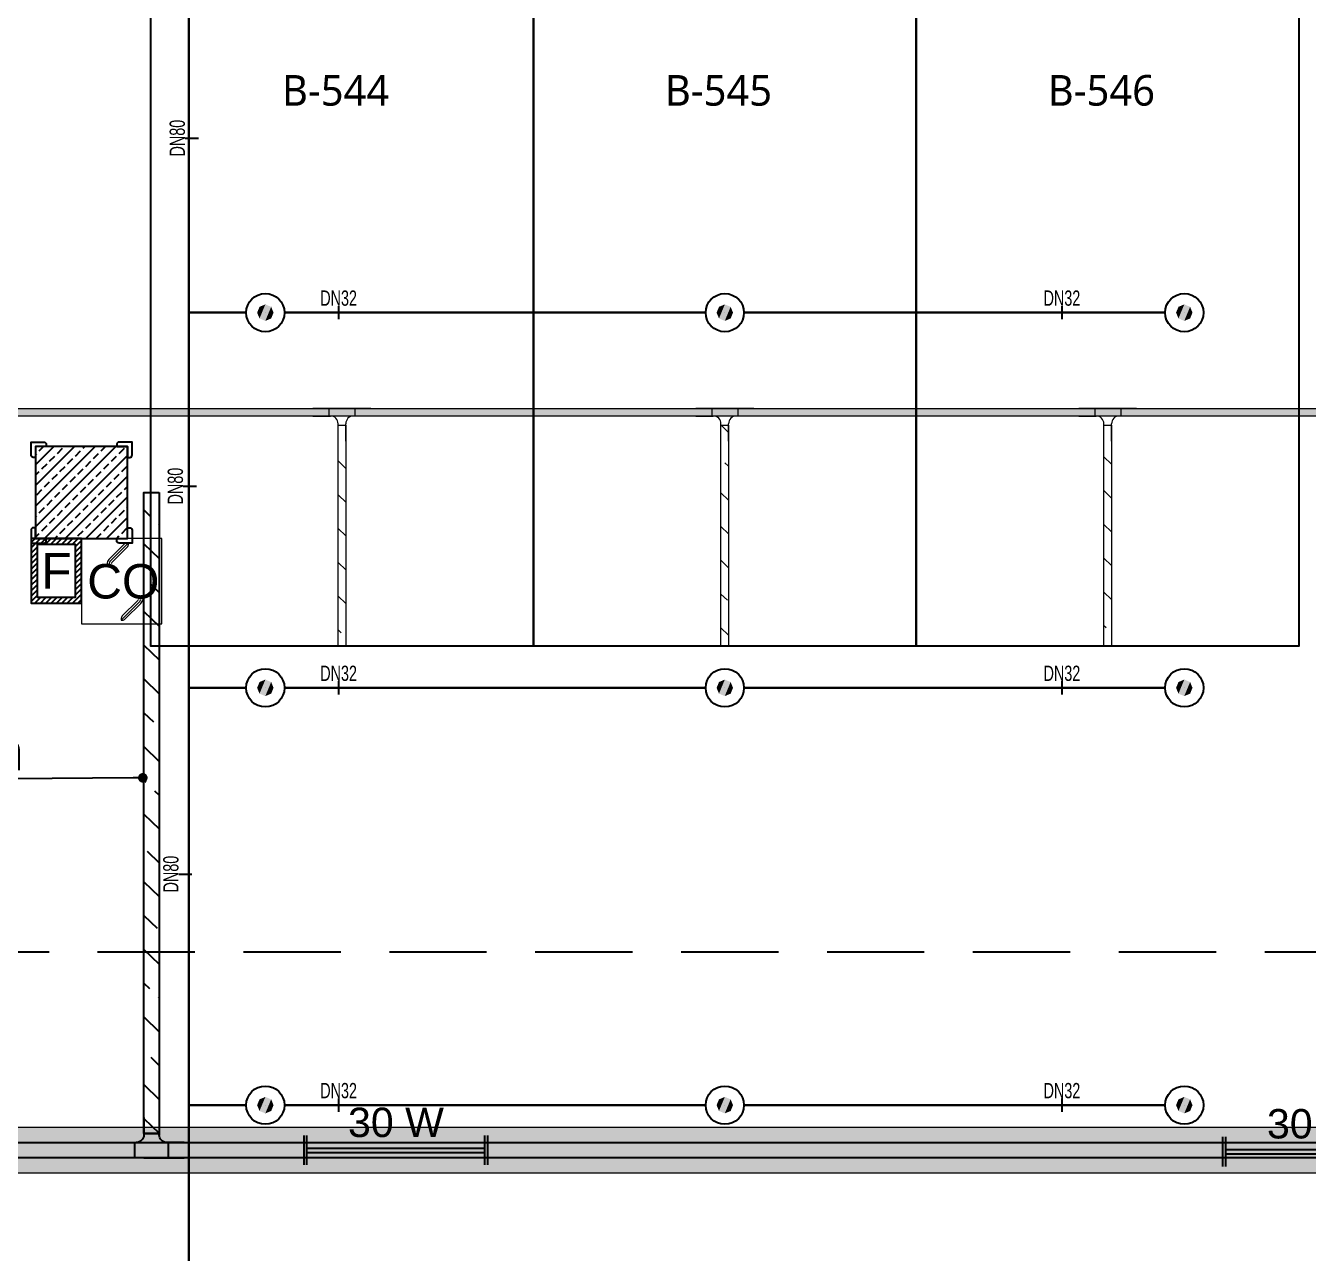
# Model space of a CAD drawing. Header units: millimetres. Extents: x -379292 to 1221486, y 92049 to 447512.
# Drawn here: x -141820 to -133445, y 155851 to 163868 of the extents above; entities that cross this region are included whole.
import ezdxf
from ezdxf import colors
from ezdxf.entities.mleader import LeaderData, LeaderLine
from ezdxf.enums import TextEntityAlignment as Align
from ezdxf.math import Vec2, Vec3

# ---------------------------------------------------------------- set-up
doc = ezdxf.new("R2010")
doc.units = ezdxf.units.MM
doc.linetypes.add('HIDDEN', pattern=[9.525, 6.35, -3.175])
for name, color, linetype in [('-M-YNGN-BORUID', 7, 'Continuous'), ('-M-YNGN-BORUUZUN', 7, 'Continuous'), ('-M-YNGN-BORUYUK', 7, 'Continuous'), ('-M-YNGN-SPR-YUK', 7, 'Continuous'), ('-M-YNGN-ZON6-CAP-', 7, 'Continuous'), ('-M-YNGN-ZON6-SPR-', 7, 'Continuous'), ('05_HATCH CONCRETE', 141, 'Continuous'), ('05_SYMBOL', 2, 'Continuous'), ('08_FIRE ALARM BUTTON', 4, 'Continuous'), ('08_LAMP', 4, 'Continuous'), ('202-A-Y-MahalAd', 141, 'Continuous'), ('E_CT_ZA', 6, 'Continuous'), ('EYazı', 7, 'Continuous')]:
    doc.layers.add(name, color=color, linetype=linetype)
doc.layers.add('-M-YNGN-SPR-CAPCIZGI', color=188, linetype='Continuous', plot=False)
for name, color, linetype, lineweight in [('-M-YNGN-ZON6', 2, 'SP', 30), ('08_DEDECTOR', 3, 'Continuous', 9), ('E_CT_KA', 4, 'Continuous', 9), ('E_CT_KIRMIZI', 1, 'Continuous', 9)]:
    doc.layers.add(name, color=color, linetype=linetype, lineweight=lineweight)
doc.styles.add('CIZGI', font='tahoma.ttf', dxfattribs={"width": 0.8, "oblique": 20})
doc.styles.add('HCAD', font='HCAD.SHX', dxfattribs={"width": 0.8, "height": 0.2})
doc.styles.add('PIPESIZE', font='hcad.shx', dxfattribs={"width": 0.8})
doc.styles.add('SPR-NOT', font='romans.shx')
doc.styles.get("Standard").update_dxf_attribs({"font": 'segoeuil.ttf'})
doc.styles.add('YAZI-2', font='arial.ttf', dxfattribs={"height": 2})
doc.styles.add('YAZI-2.5', font='arial.ttf', dxfattribs={"height": 2.5})
doc.styles.add('YAZI-3', font='arial.ttf', dxfattribs={"height": 3})
doc.linetypes.add('SP', pattern='A,2,-0.1,["SP",CIZGI,S=0.14,R=0.2,X=0,Y=-0.07],-0.255', length=2.355)

# ---------------------------------------------------------------- blocks, each defined once
blk = doc.blocks.new('202_Vida')
at = {"color": 0, "linetype": 'ByBlock', "ltscale": 0.2}
for points in [[(0.96, 0), (-0.96, 0)], [(0, 0.96), (0, -0.96)]]:
    blk.add_lwpolyline(points, dxfattribs=at)
at = {"color": 0, "linetype": 'ByBlock'}
for radius in [0.42, 0.23, 0.155]:
    blk.add_circle((0, 0), radius, dxfattribs=at)
blk = doc.blocks.new('202_Stoper')
at = {"color": 0, "linetype": 'ByBlock'}
for points in [[(-750, -30), (-750, -75), (-900, -75), (-900, 75), (-750, 75), (-750, 30)], [(750, -30), (750, -75), (900, -75), (900, 75), (750, 75), (750, 30)]]:
    blk.add_lwpolyline(points, dxfattribs=at)
blk.add_lwpolyline([(825, -30, 1), (825, 30), (-825, 30, 1), (-825, -30)], format="xyb", close=True, dxfattribs=at)
at = {"color": 0, "linetype": 'ByBlock', "yscale": 10, "zscale": 10, "rotation": 180}
for p, xscale in [((-877, 53), -10), ((-772, 53), 10), ((772, 53), -10), ((877, 53), 10)]:
    blk.add_blockref('202_Vida', p, dxfattribs=dict(at, xscale=xscale))
at = {"color": 0, "linetype": 'ByBlock', "yscale": 10, "zscale": 10}
for p, xscale in [((-877, -52), 10), ((-772, -52), -10), ((772, -52), 10), ((877, -52), -10)]:
    blk.add_blockref('202_Vida', p, dxfattribs=dict(at, xscale=xscale))
blk = doc.blocks.new('202_Mahalblok')
at = {"color": 0, "linetype": 'ByBlock', "flags": 128}
blk.add_lwpolyline([(0, 0), (0, 5000), (2500, 5000), (2500, 0)], close=True, dxfattribs=at)
at = {"color": 252}
blk.add_blockref('202_Stoper', (1250, 750), dxfattribs=at)
at = {"color": 0, "linetype": 'ByBlock', "ltscale": 25}
blk.add_attdef('MAHALNO', text='', height=200, dxfattribs=at).set_placement((1208.7, 1390), align=Align.BOTTOM_CENTER)
blk = doc.blocks.new('bariyer')
at = {"color": 8, "ltscale": 25}
blk.add_lwpolyline([(0, -70), (15, -70, 0.414214), (30, -55), (30, 30), (-55, 30, 0.414214), (-70, 15), (-70, 0), (0, 0)], format="xyb", close=True, dxfattribs=at)
blk = doc.blocks.new('OtoParkBodrumKatMimari')
at = {"layer": '05_HATCH CONCRETE'}
h = blk.add_hatch(dxfattribs=at)
h.set_pattern_fill('ANSI33', color=8, scale=15, angle=180, style=0)
h.set_pattern_definition([(225, (905000, -3e-07), (67.351921, -67.351921), []), (225, (904932.65, -3e-07), (67.351921, -67.351921), [47.625, -23.8125])])
h.paths.add_polyline_path([(105200, 60300), (104600, 60300), (104600, 59700), (105200, 59700)])
at = {"color": 5}
blk.add_lwpolyline([(105200, 60300), (104600, 60300), (104600, 59700), (105200, 59700)], close=True, dxfattribs=at)
at = {"layer": '05_SYMBOL', "color": 252, "linetype": 'HIDDEN', "ltscale": 100}
blk.add_lwpolyline([(128500, 57000), (19400, 57000)], dxfattribs=at)
at = {"layer": '05_SYMBOL', "color": 8, "xscale": -1}
blk.add_blockref('bariyer', (104600, 60300), dxfattribs=at)
at = {"layer": '05_SYMBOL', "color": 8}
blk.add_blockref('bariyer', (105200, 60300), dxfattribs=at)
at = {"layer": '05_SYMBOL', "color": 8, "rotation": 180}
blk.add_blockref('bariyer', (104600, 59700), dxfattribs=at)
at = {"layer": '05_SYMBOL', "color": 8, "xscale": -1, "rotation": 180}
blk.add_blockref('bariyer', (105200, 59700), dxfattribs=at)
at = {"layer": '202-A-Y-MahalAd', "color": 8, "ltscale": 25}
ref = blk.add_blockref('202_Mahalblok', (105350, 64000), dxfattribs=dict(at, xscale=-1, rotation=180))
ref.add_attrib('MAHALNO', 'B-544', dxfattribs={"layer": '0', "color": 0, "linetype": 'ByBlock', "ltscale": 25, "height": 200}).set_placement((106558.7, 62466.6), align=Align.BOTTOM_CENTER)
ref = blk.add_blockref('202_Mahalblok', (107850, 64000), dxfattribs=dict(at, xscale=-1, rotation=180))
ref.add_attrib('MAHALNO', 'B-545', dxfattribs={"layer": '0', "color": 0, "linetype": 'ByBlock', "ltscale": 25, "height": 200}).set_placement((109058.7, 62466.6), align=Align.BOTTOM_CENTER)
ref = blk.add_blockref('202_Mahalblok', (110350, 64000), dxfattribs=dict(at, xscale=-1, rotation=180))
ref.add_attrib('MAHALNO', 'B-546', dxfattribs={"layer": '0', "color": 0, "linetype": 'ByBlock', "ltscale": 25, "height": 200}).set_placement((111558.7, 62466.6), align=Align.BOTTOM_CENTER)
blk = doc.blocks.new('SP-C-UP-12')
at = {"ltscale": 10}
blk.add_line((0, 0), (0, 0), dxfattribs=at)
at = {"color": 1, "linetype": 'Continuous'}
blk.add_circle((0, 0), 12.5, dxfattribs=at)
at = {"ltscale": 10}
for points in [[(-5.37, 0), (-3.8, 3.8), (-3.8, -3.8), (0, 5.37)], [(-3.8, -3.8), (0, 5.37), (0, -5.37), (3.8, 3.8)], [(0, -5.37), (3.8, 3.8), (3.8, -3.8), (5.37, 0)]]:
    blk.add_solid(points, dxfattribs=at)
at = {"layer": '-M-YNGN-SPR-YUK', "style": 'SPR-NOT', "width": 0.5, "flags": 9}
for tag, p in [('YUK', (0, 17.77)), ('CAP', (0, 14.42)), ('TIP', (0.2, 10.78))]:
    blk.add_attdef(tag, text='', height=2.5, dxfattribs=at).set_placement(p, align=Align.MIDDLE_CENTER)
blk = doc.blocks.new('SPRKL100')
at = {"layer": '-M-YNGN-SPR-CAPCIZGI'}
blk.add_line((0, 0.431), (0, -0.431), dxfattribs=at)
at = {"layer": '-M-YNGN-BORUID', "color": 0, "style": 'HCAD', "width": 0.8, "flags": 1}
blk.add_attdef('DIC', text='', height=0.4, dxfattribs=at).set_placement((0, -1.693), align=Align.CENTER)
at = {"layer": '-M-YNGN-BORUUZUN', "color": 0, "style": 'HCAD', "width": 0.7}
blk.add_attdef('BOY', text='', height=0.8, dxfattribs=at).set_placement((0, -1.08), align=Align.CENTER)
at = {"layer": '-M-YNGN-BORUYUK', "color": 6, "style": 'PIPESIZE', "width": 0.8}
blk.add_attdef('YUK', text='', height=0.5, dxfattribs=at).set_placement((0, 1.866), align=Align.CENTER)
at = {"color": 0, "style": 'PIPESIZE', "width": 0.7}
blk.add_attdef('CAP', text='', height=1, dxfattribs=at).set_placement((0, 0.45), align=Align.CENTER)
blk = doc.blocks.new('A$C69E8D8A3')
at = {"layer": '-M-YNGN-ZON6', "ltscale": 500}
for p, q in [((1473.99, 3064.38), (1473.99, 6524.38)), ((1511.49, 5981.88), (1473.99, 5981.88)), ((1811.49, 5981.88), (1536.49, 5981.88)), ((2111.49, 5981.88), (1836.49, 5981.88)), ((1511.49, 5736.88), (1473.99, 5736.88)), ((1811.49, 5736.88), (1536.49, 5736.88)), ((2111.49, 5736.88), (1836.49, 5736.88)), ((1511.49, 5464.38), (1473.99, 5464.38)), ((1811.49, 5464.38), (1536.49, 5464.38)), ((2111.49, 5464.38), (1836.49, 5464.38))]:
    blk.add_line(p, q, dxfattribs=at)
at = {"layer": '-M-YNGN-ZON6-CAP-'}
ref = blk.add_blockref('SPRKL100', (1475.97, 6095.84), dxfattribs=dict(at, xscale=10.00000000000001, yscale=10.00000000000001, zscale=10.00000000000001, rotation=90))
ref.add_attrib('CAP', 'DN80', dxfattribs={"layer": '0', "color": 0, "height": 10, "rotation": 90, "style": 'PIPESIZE', "width": 0.7}).set_placement((1471.47, 6095.84), align=Align.CENTER)
ref = blk.add_blockref('SPRKL100', (1571.83, 5981.88), dxfattribs=dict(at, xscale=10, yscale=10, zscale=10))
ref.add_attrib('CAP', 'DN32', dxfattribs={"layer": '0', "color": 0, "height": 10, "style": 'PIPESIZE', "width": 0.7}).set_placement((1571.83, 5986.38), align=Align.CENTER)
ref = blk.add_blockref('SPRKL100', (2044.1, 5981.88), dxfattribs=dict(at, xscale=10, yscale=10, zscale=10))
ref.add_attrib('CAP', 'DN32', dxfattribs={"layer": '0', "color": 0, "height": 10, "style": 'PIPESIZE', "width": 0.7}).set_placement((2044.1, 5986.38), align=Align.CENTER)
ref = blk.add_blockref('SPRKL100', (1474.71, 5868.62), dxfattribs=dict(at, xscale=10.00000000000001, yscale=10.00000000000001, zscale=10.00000000000001, rotation=90))
ref.add_attrib('CAP', 'DN80', dxfattribs={"layer": '0', "color": 0, "height": 10, "rotation": 90, "style": 'PIPESIZE', "width": 0.7}).set_placement((1470.21, 5868.62), align=Align.CENTER)
ref = blk.add_blockref('SPRKL100', (1571.83, 5736.88), dxfattribs=dict(at, xscale=10, yscale=10, zscale=10))
ref.add_attrib('CAP', 'DN32', dxfattribs={"layer": '0', "color": 0, "height": 10, "style": 'PIPESIZE', "width": 0.7}).set_placement((1571.83, 5741.38), align=Align.CENTER)
ref = blk.add_blockref('SPRKL100', (2044.1, 5736.88), dxfattribs=dict(at, xscale=10, yscale=10, zscale=10))
ref.add_attrib('CAP', 'DN32', dxfattribs={"layer": '0', "color": 0, "height": 10, "style": 'PIPESIZE', "width": 0.7}).set_placement((2044.1, 5741.38), align=Align.CENTER)
ref = blk.add_blockref('SPRKL100', (1471.78, 5615.26), dxfattribs=dict(at, xscale=10.00000000000001, yscale=10.00000000000001, zscale=10.00000000000001, rotation=90))
ref.add_attrib('CAP', 'DN80', dxfattribs={"layer": '0', "color": 0, "height": 10, "rotation": 90, "style": 'PIPESIZE', "width": 0.7}).set_placement((1467.28, 5615.26), align=Align.CENTER)
ref = blk.add_blockref('SPRKL100', (1571.83, 5464.38), dxfattribs=dict(at, xscale=10, yscale=10, zscale=10))
ref.add_attrib('CAP', 'DN32', dxfattribs={"layer": '0', "color": 0, "height": 10, "style": 'PIPESIZE', "width": 0.7}).set_placement((1571.83, 5468.88), align=Align.CENTER)
ref = blk.add_blockref('SPRKL100', (2044.1, 5464.38), dxfattribs=dict(at, xscale=10, yscale=10, zscale=10))
ref.add_attrib('CAP', 'DN32', dxfattribs={"layer": '0', "color": 0, "height": 10, "style": 'PIPESIZE', "width": 0.7}).set_placement((2044.1, 5468.88), align=Align.CENTER)
at = {"layer": '-M-YNGN-ZON6-SPR-', "rotation": 180}
for p in [(1523.99, 5981.88), (1823.99, 5981.88), (2123.99, 5981.88), (1523.99, 5736.88), (1823.99, 5736.88), (2123.99, 5736.88), (1523.99, 5464.38), (1823.99, 5464.38), (2123.99, 5464.38)]:
    blk.add_blockref('SP-C-UP-12', p, dxfattribs=at)
blk = doc.blocks.new('*U753')
h = blk.add_hatch()
h.set_pattern_fill('ANSI33', color=0, scale=50, angle=1, style=0)
h.paths.add_polyline_path([(-1850.7, 50), (57124.3, 50), (57124.3, 0), (-1850.7, 0)])
at = {"color": 0}
blk.add_lwpolyline([(-1850.7, 50), (57124.3, 50), (57124.3, 0), (-1850.7, 0)], close=True, dxfattribs=at)
at = {"ltscale": 25, "flags": 1}
for tag, p in [('YUKSEKLIK', (-228.6, -148.7)), ('KALINLIK', (-228.6, -213.3))]:
    blk.add_attdef(tag, p, '', height=50, dxfattribs=at)
blk = doc.blocks.new('*U937')
h = blk.add_hatch()
h.set_pattern_fill('ANSI33', color=0, scale=50, angle=1, style=0)
h.paths.add_polyline_path([(-3939.1, 100), (245, 100), (245, 0), (-3939.1, 0)])
at = {"color": 0}
blk.add_lwpolyline([(-3939.1, 100), (245, 100), (245, 0), (-3939.1, 0)], close=True, dxfattribs=at)
at = {"ltscale": 25, "flags": 1}
for tag, p in [('YUKSEKLIK', (-228.6, -148.7)), ('KALINLIK', (-228.6, -213.3))]:
    blk.add_attdef(tag, p, '', height=50, dxfattribs=at)
blk = doc.blocks.new('*U437')
at = {"color": 0}
for p, q in [((264, 264), (-164, 264)), ((-60, 264), (-60, 164)), ((0, 264), (264, 264)), ((160, 264), (160, 164)), ((-164, 164), (-50, 164)), ((0, 0), (0, 114)), ((0, 104), (100, 104)), ((100, 0), (100, 114)), ((264, 164), (150, 164))]:
    blk.add_line(p, q, dxfattribs=at)
for centre, start, end in [((-50, 114), 0, 90), ((150, 114), 90, 180)]:
    blk.add_arc(centre, 50, start, end, dxfattribs=at)
blk = doc.blocks.new('_DOT')
at = {"color": 0, "linetype": 'ByBlock'}
blk.add_line((-0.5, 0), (-1, 0), dxfattribs=at)
at = {"color": 0, "linetype": 'ByBlock', "const_width": 0.5}
blk.add_lwpolyline([(-0.25, 0, 1), (0.25, 0, 1)], format="xyb", close=True, dxfattribs=at)
blk = doc.blocks.new('40 W SIVA ÜSTÜ ETANJ LED 50--')
at = {"layer": '08_LAMP'}
for p, q in [((-625, -100), (-625, 100)), ((-605, -100), (-605, 100)), ((605, -100), (605, 100)), ((625, -100), (625, 100)), ((-605, 15), (605, 15)), ((-605, -15), (605, -15))]:
    blk.add_line(p, q, dxfattribs=at)
at = {"layer": '08_LAMP', "color": 2, "style": 'YAZI-2'}
blk.add_text('30 W', height=200, dxfattribs=at).set_placement((0, 90), align=Align.CENTER)
blk = doc.blocks.new('40 W SIVA ÜSTÜ ETANJ LED E 50')
at = {"layer": '08_LAMP'}
for p, q in [((-625, -100), (-625, 100)), ((-605, -100), (-605, 100)), ((605, -100), (605, 100)), ((625, -100), (625, 100)), ((-605, 15), (605, 15)), ((-605, -15), (605, -15))]:
    blk.add_line(p, q, dxfattribs=at)
blk.add_lwpolyline([(625, -125), (800, -125), (800, 125), (625, 125)], close=True, dxfattribs=at)
at = {"layer": '08_LAMP', "color": 2, "style": 'YAZI-2'}
blk.add_text('30 W', height=200, dxfattribs=at).set_placement((0, 90), align=Align.CENTER)
blk.add_text('E', height=125, dxfattribs=at).set_placement((712.5, 0), align=Align.MIDDLE)
blk = doc.blocks.new('CO 250')
at = {"layer": '08_DEDECTOR'}
for p, q in [((17, 242.9), (-84.1, 141.8)), ((44.7, 251), (-74.3, 132)), ((36.6, 223.3), (-64.5, 122.2)), ((44.7, 249.8), (44.7, 242.9)), ((114.1, -136), (-4.8, -255)), ((104.4, -126.2), (3.3, -227.3)), ((123.9, -145.8), (22.9, -246.9)), ((-4.8, -246.9), (-4.8, -255)), ((-4.8, -255), (3.3, -255))]:
    blk.add_line(p, q, dxfattribs=at)
at = {"layer": '08_DEDECTOR', "ltscale": 25}
blk.add_lwpolyline([(-262.5, 278.4), (-262.5, -278.4), (262.5, -278.4), (262.5, 278.4)], close=True, dxfattribs=at)
at = {"layer": '08_DEDECTOR'}
for centre, radius, start, end in [((36.6, 223.3), 27.7, 72.96875, 135), ((17, 242.9), 27.7, 315, 0), ((-54.7, 112.4), 41.6, 135, 180), ((-54.7, 112.4), 27.7, 135, 180), ((-54.7, 112.4), 13.9, 135, 180), ((94.6, -116.4), 13.9, 315, 350.41117), ((94.6, -116.4), 27.7, 315, 355.2224), ((94.6, -116.4), 41.6, 315, 356.81699), ((22.9, -246.9), 27.7, 135, 180), ((3.3, -227.3), 27.7, 270, 315)]:
    blk.add_arc(centre, radius, start, end, dxfattribs=at)
at = {"layer": '08_DEDECTOR', "color": 3, "style": 'YAZI-3'}
blk.add_text('CO', height=225, dxfattribs=at).set_placement((-225.5, -113.1))
blk = doc.blocks.new('YIB ORT')
at = {"layer": '08_FIRE ALARM BUTTON'}
h = blk.add_hatch(dxfattribs=at)
h.set_pattern_fill('ANSI31', color=1, scale=3.125)
h.paths.add_polyline_path([(65.625, 168.75), (-65.625, 168.75), (-65.625, 84.375), (-50, 84.375), (-50, 153.125), (50, 153.125), (50, 15.625), (-50, 15.625), (-50, 84.375), (-65.625, 84.375), (-65.625, 0), (65.625, 0)])
for points in [[(-65.625, 168.75), (-65.625, 0), (65.625, 0), (65.625, 168.75)], [(-50, 153.125), (-50, 15.625), (50, 15.625), (50, 153.125)]]:
    blk.add_lwpolyline(points, close=True, dxfattribs=at)
at = {"layer": '08_FIRE ALARM BUTTON', "color": 3, "style": 'YAZI-2.5'}
blk.add_text('F', height=93.75, dxfattribs=at).set_placement((0, 84.375), align=Align.MIDDLE_CENTER)
blk = doc.blocks.new('*U655')
h = blk.add_hatch()
h.set_pattern_fill('ANSI33', color=0, scale=50, angle=1, style=0)
h.paths.add_polyline_path([(-115024.3, 100), (-249.3, 100), (-249.3, 0), (-115024.3, 0)])
at = {"color": 0}
blk.add_lwpolyline([(-115024.3, 100), (-249.3, 100), (-249.3, 0), (-115024.3, 0)], close=True, dxfattribs=at)
at = {"ltscale": 25, "flags": 1}
for tag, p in [('YUKSEKLIK', (-228.6, -148.7)), ('KALINLIK', (-228.6, -213.3))]:
    blk.add_attdef(tag, p, '', height=50, dxfattribs=at)
blk = doc.blocks.new('*U722')
h = blk.add_hatch()
h.set_pattern_fill('ANSI33', color=0, scale=50, angle=1, style=0)
h.paths.add_polyline_path([(-115264.3, 300), (-889.1, 300), (-889.1, 0), (-115264.3, 0)])
at = {"color": 0}
blk.add_lwpolyline([(-115264.3, 300), (-889.1, 300), (-889.1, 0), (-115264.3, 0)], close=True, dxfattribs=at)
at = {"ltscale": 25, "flags": 1}
for tag, p in [('YUKSEKLIK', (-228.6, -148.7)), ('KALINLIK', (-228.6, -213.3))]:
    blk.add_attdef(tag, p, '', height=50, dxfattribs=at)
blk = doc.blocks.new('*U1011')
h = blk.add_hatch()
h.set_pattern_fill('ANSI33', color=0, scale=50, angle=1, style=0)
h.paths.add_polyline_path([(-2092.9, 50), (-652.9, 50), (-652.9, 0), (-2092.9, 0)])
at = {"color": 0}
blk.add_lwpolyline([(-2092.9, 50), (-652.9, 50), (-652.9, 0), (-2092.9, 0)], close=True, dxfattribs=at)
at = {"ltscale": 25, "flags": 1}
for tag, p in [('YUKSEKLIK', (-228.6, -148.7)), ('KALINLIK', (-228.6, -213.3))]:
    blk.add_attdef(tag, p, '', height=50, dxfattribs=at)
blk = doc.blocks.new('*U1012')
at = {"color": 0}
for p, q in [((214, 214), (-164, 214)), ((-60, 214), (-60, 164)), ((0, 214), (214, 214)), ((110, 214), (110, 164)), ((-164, 164), (-50, 164)), ((0, 0), (0, 114)), ((0, 104), (50, 104)), ((50, 0), (50, 114)), ((214, 164), (100, 164))]:
    blk.add_line(p, q, dxfattribs=at)
for centre, start, end in [((-50, 114), 0, 90), ((100, 114), 90, 180)]:
    blk.add_arc(centre, 50, start, end, dxfattribs=at)

msp = doc.modelspace()

# ---------------------------------------------------------------- block references
at = {"color": 8}
msp.add_blockref('OtoParkBodrumKatMimari', (-246354.8, 100818.8), dxfattribs=at)

# ---------------------------------------------------------------- next in the draw order: block references
at = {"layer": '-M-YNGN-ZON6', "ltscale": 25, "xscale": 10, "yscale": 10, "zscale": 10}
msp.add_blockref('A$C69E8D8A3', (-155494.7, 102175), dxfattribs=at)
at = {"layer": '08_DEDECTOR', "xscale": 2.5, "yscale": 2.5, "zscale": 2.5}
msp.add_blockref('YIB ORT', (-141618.9, 160096.9), dxfattribs=at)
at = {"layer": '08_DEDECTOR'}
msp.add_blockref('CO 250', (-141192.3, 160240.3), dxfattribs=at)
at = {"layer": '08_LAMP', "xscale": 0.96, "yscale": 0.96, "zscale": 0.96}
for name, p in [('40 W SIVA ÜSTÜ ETANJ LED 50--', (-139402.1, 156524.1)), ('40 W SIVA ÜSTÜ ETANJ LED E 50', (-133402.1, 156515))]:
    msp.add_blockref(name, p, dxfattribs=at)
at = {"layer": 'E_CT_KA', "rotation": 180}
msp.add_blockref('*U722', (-230494.1, 156674.6), dxfattribs=at)
at = {"layer": 'E_CT_KIRMIZI', "color": 1}
for name, p, rotation in [('*U753', (-116880.6, 161368.8), 180), ('*U1011', (-139729.8, 161911.7), 90.00000000000006), ('*U1011', (-137229.8, 161911.7), 90.00000000000006), ('*U1011', (-134729.8, 161911.7), 90.00000000000006)]:
    msp.add_blockref(name, p, dxfattribs=dict(at, rotation=rotation))
at = {"layer": 'E_CT_KIRMIZI', "color": 2}
for p in [(-139779.8, 161154.8), (-137279.8, 161154.8), (-134779.8, 161154.8)]:
    msp.add_blockref('*U1012', p, dxfattribs=at)
at = {"layer": 'E_CT_ZA', "color": 112}
for name, p, rotation in [('*U937', (-141047.8, 156879.6), 270), ('*U655', (-230054.1, 156574.6), 180)]:
    msp.add_blockref(name, p, dxfattribs=dict(at, rotation=rotation))
at = {"layer": 'E_CT_ZA', "color": 2, "xscale": -1, "rotation": 180}
msp.add_blockref('*U437', (-141047.8, 156738.6), dxfattribs=at)

# ---------------------------------------------------------------- next in the draw order: leaders
at = {"layer": 'EYazı', "color": 7}
ml = msp.add_multileader_mtext('Standard', dxfattribs=at)
ml.set_content('ZA-100x60x1,5mm', color=7)
ml.set_leader_properties(color=1)
ml.set_arrow_properties(name='DOT')
ml.build(insert=Vec2(0, 0))
ml.multileader.update_dxf_attribs({"text_left_attachment_type": 6, "text_right_attachment_type": 6, "dogleg_length": 50, "arrow_head_size": 62.5})
ctx = ml.context
ctx.base_point, ctx.char_height, ctx.arrow_head_size, ctx.landing_gap_size, ctx.plane_origin = Vec3(-144699.1, 158949.5), 250, 62.5, 25, Vec3(-142506.9, 158905.8)
ctx.left_attachment, ctx.right_attachment = 6, 6
notes = []
notes.append((ctx, [(0, (1, 1, 0), (-141912.1, 158949.5), (-1, 0), 62.5, [(0, [(-141054.8, 158956.2)], 0, [])])]))
ctx.mtext.insert, ctx.mtext.width, ctx.mtext.defined_height, ctx.mtext.line_spacing_style, ctx.mtext.flow_direction = Vec3(-144674.1, 159256.2), 2000, 439.9, 2, 5
for ctx, leaders in notes:
    for number, flags, end, landing, length, lines in leaders:
        leader = LeaderData()
        leader.index, (leader.has_last_leader_line, leader.has_dogleg_vector, leader.attachment_direction) = number, flags
        leader.last_leader_point, leader.dogleg_vector, leader.dogleg_length = Vec3(end), Vec3(landing), length
        for number, points, colour, breaks in lines:
            line = LeaderLine()
            line.index, line.vertices, line.color, line.breaks = number, Vec3.list(points), colors.encode_raw_color(colour), breaks
            leader.lines.append(line)
        ctx.leaders.append(leader)

doc.saveas('drawing.dxf')
